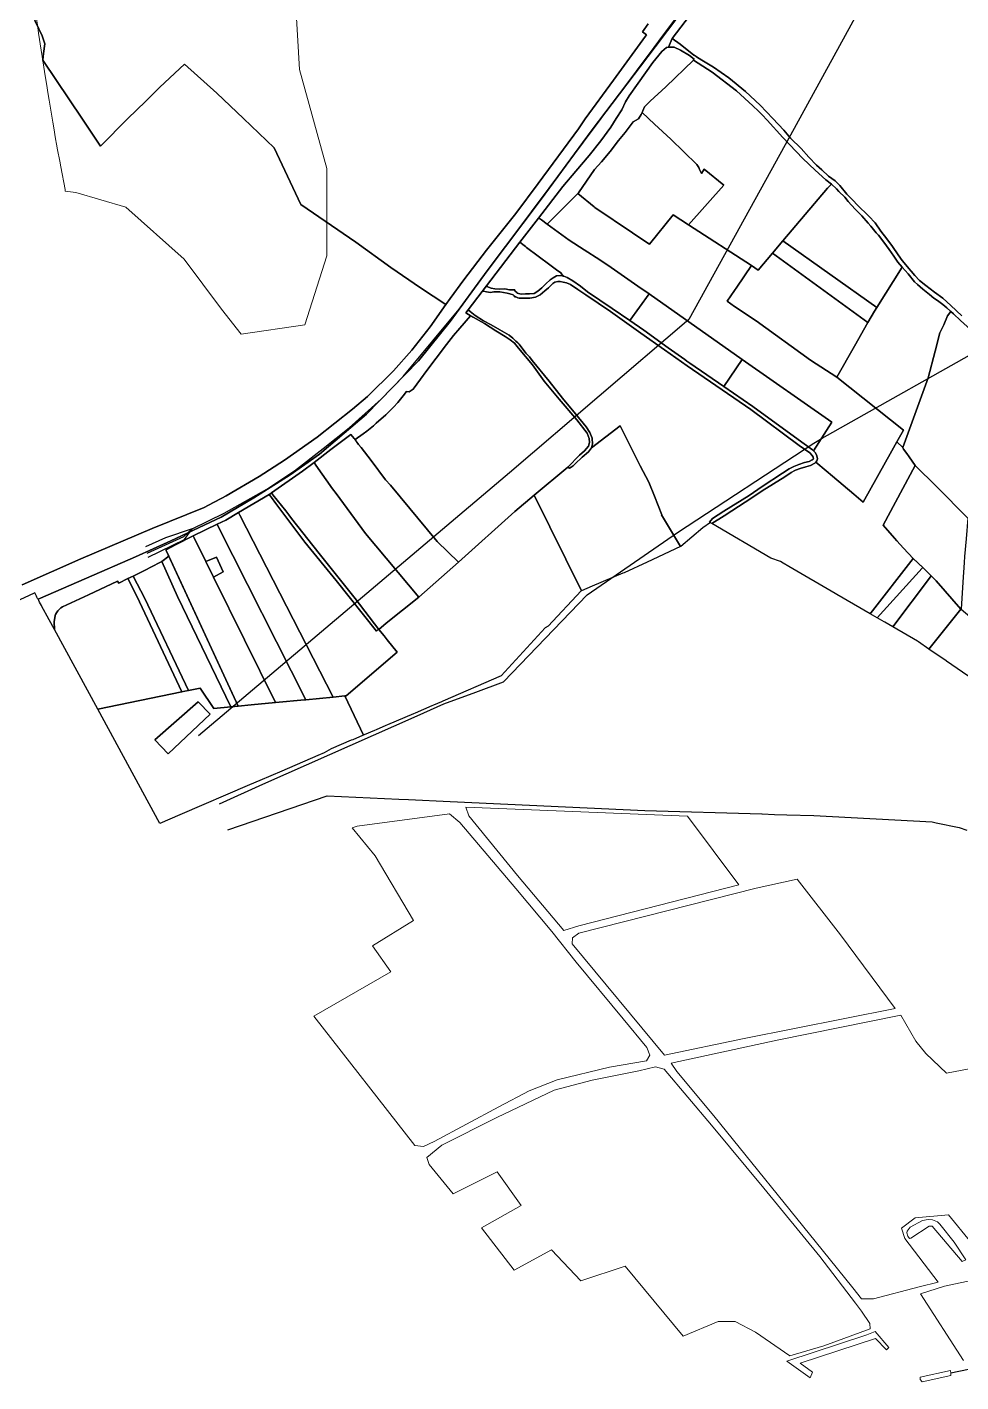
# Model space of a CAD drawing. Header units: metres. Extents: x 3 to 1027712, y 40 to 4430649.
# Drawn here: x 503705 to 504601, y 4405525 to 4406826 of the extents above; entities that cross this region are included whole.
import ezdxf

# ---------------------------------------------------------------- set-up
doc = ezdxf.new("R2010")
doc.units = ezdxf.units.M
doc.header["$MEASUREMENT"] = 0
doc.layers.add('A.ES.SDGC.CP.07003.cadastralparcel — CadastralParcel', color=1, linetype='Continuous')
for name, color, linetype, lineweight in [('Carreteras_5_km', 2, 'Continuous', 30), ('Cauces_artificiales_5_km', 141, 'Continuous', 30), ('Lineas_electricas_5_km', 1, 'Continuous', 30)]:
    doc.layers.add(name, color=color, linetype=linetype, lineweight=lineweight)
for name, color, linetype, lineweight, true_color in [('Gasoductors_5_km', 7, 'Continuous', 30, 0x990087), ('Habitats_5_km', 7, 'Continuous', 9, 0xbefad2), ('Humedales_5_km', 7, 'Continuous', 9, 0xdbcafc), ('Lagunas_5_km', 7, 'Continuous', 9, 0xbff2e1)]:
    doc.layers.add(name, color=color, linetype=linetype, lineweight=lineweight, true_color=true_color)

msp = doc.modelspace()

# ---------------------------------------------------------------- linework, layer by layer
at = {"layer": 'A.ES.SDGC.CP.07003.cadastralparcel — CadastralParcel', "color": 7, "linetype": 'Continuous', "flags": 128}
for points in [[(504356.1, 4406871.5), (504307.7, 4406807.4), (504246.3, 4406726.3), (504198.2, 4406661), (504146.6, 4406592), (504110.8, 4406543.4), (504080.4, 4406505.8), (504030.6, 4406454.5), (503985.4, 4406416.2), (503957.4, 4406396.2), (503922.4, 4406374.1), (503891.1, 4406355.5), (503842.8, 4406332.7), (503808.8, 4406317.4), (503761.6, 4406296.9), (503715.2, 4406276.8), (503714.8, 4406277.5), (503714.1, 4406278.8), (503713.6, 4406279.7), (503712.1, 4406282.7), (503706, 4406279.9), (503647.3, 4406253.1)], [(504349.1, 4406847.8), (504324, 4406815.4), (504320.7, 4406806.8), (504318.8, 4406806.5), (504314.3, 4406802.9), (504305.7, 4406792.3), (504291.4, 4406772.5), (504282.7, 4406760.2), (504279.3, 4406754.5), (504275.7, 4406746.9), (504270.2, 4406738.5), (504265.2, 4406730), (504255.6, 4406717.1), (504244.3, 4406702.9), (504231.7, 4406687.8), (504219.3, 4406673.1), (504195.9, 4406642.8), (504177.8, 4406619.5), (504145.7, 4406577.6), (504141.6, 4406572.3), (504128.3, 4406554.8), (504126.1, 4406551.8), (504128.4, 4406550.1), (504130.5, 4406548.9), (504120.3, 4406537.2), (504114, 4406529.9), (504107.3, 4406521.3), (504097.4, 4406508.1), (504088.7, 4406496.4), (504082.4, 4406488), (504075.3, 4406478.5), (504071.6, 4406475.9), (504068.9, 4406476.2), (504065.7, 4406472.1), (504060.7, 4406465.7), (504056.4, 4406461.3), (504049.1, 4406453.8), (504040, 4406445.7), (504037.2, 4406443.4), (504030.9, 4406438.2), (504027.4, 4406435.7), (504019.6, 4406430), (504018.9, 4406431), (504015.6, 4406434.9), (503996.5, 4406420.4), (503980.3, 4406408.1), (503969.1, 4406399.7), (503939.4, 4406378.8), (503937.7, 4406377.7), (503937.2, 4406377.3), (503907.6, 4406360), (503895.5, 4406352.8), (503887.1, 4406348.7), (503864.3, 4406337.5), (503847.7, 4406329.4), (503838.1, 4406324.2), (503838.3, 4406323.6), (503840.9, 4406318), (503834.2, 4406313.1), (503834, 4406313), (503822.8, 4406307.1), (503819.5, 4406305.3), (503806.5, 4406299), (503801.4, 4406296.5), (503792.8, 4406292.3), (503791.6, 4406294.1), (503763.7, 4406281), (503738.8, 4406269.4), (503737.1, 4406268.3), (503735.4, 4406266.9), (503734.1, 4406265.5), (503732.8, 4406263.6), (503732, 4406262.1), (503731.7, 4406261), (503730.8, 4406254.9), (503730.9, 4406247.8), (503726, 4406256.9), (503718.6, 4406270.5), (503718.4, 4406270.8), (503716.7, 4406274), (503715.9, 4406275.4), (503715.2, 4406276.8), (503761.6, 4406296.9), (503808.8, 4406317.4), (503842.8, 4406332.7), (503891.1, 4406355.5), (503922.4, 4406374.1), (503957.4, 4406396.2), (503985.4, 4406416.2), (504030.6, 4406454.5), (504080.4, 4406505.8), (504110.8, 4406543.4), (504146.6, 4406592), (504198.2, 4406661), (504246.3, 4406726.3), (504307.7, 4406807.4), (504356.1, 4406871.5)], [(504602.3, 4406549), (504591.6, 4406558.9), (504584, 4406565.8), (504576, 4406571.7), (504567.7, 4406577.9), (504561.6, 4406582.7), (504557.1, 4406587.8), (504553.7, 4406591.8), (504551.5, 4406594.3), (504551.3, 4406594.5), (504550, 4406596.1), (504545.1, 4406601.9), (504541.2, 4406607.5), (504535.6, 4406615.5), (504530.3, 4406622.7), (504524.5, 4406630.3), (504519.1, 4406638.1), (504513, 4406644.5), (504501.9, 4406655.6), (504498, 4406659.6), (504491.9, 4406665.9), (504485, 4406674), (504480.6, 4406678.5), (504474.3, 4406683.2), (504468, 4406689), (504462.6, 4406693.6), (504455.3, 4406701.4), (504447.9, 4406709.6), (504437.7, 4406719.4), (504431.3, 4406727.2), (504420.9, 4406738.5), (504408.6, 4406751.1), (504394.7, 4406764.4), (504378.4, 4406777.5), (504363.7, 4406787.6), (504354.1, 4406793.4), (504348.5, 4406797.1), (504347.1, 4406798), (504345.3, 4406799.1), (504345, 4406799.4), (504331.9, 4406809.9), (504324, 4406815.4), (504349.1, 4406847.8)], [(503709.3, 4406838.7), (503719.1, 4406817.7), (503721.6, 4406810), (503720.3, 4406800.7), (503719.7, 4406794.5), (503757.9, 4406737.8), (503775.1, 4406711.7), (503801.3, 4406738.4), (503818.3, 4406754.9), (503832.3, 4406768.5), (503856, 4406790.7), (503886.9, 4406762.9), (503912.6, 4406738.5), (503941.9, 4406710.2), (503967.5, 4406655.9), (504020.4, 4406619.8), (504053.9, 4406595.2), (504082.6, 4406575.7), (504106.7, 4406559.9), (504091.6, 4406538.3), (504074.1, 4406516), (504056.6, 4406496), (504031.5, 4406471.5), (504017.2, 4406459.4), (503983.2, 4406432.3), (503952, 4406410.3), (503927.5, 4406394.7), (503895.9, 4406376.1), (503891.8, 4406373.9), (503883.7, 4406369.6), (503874.8, 4406364.8), (503824.8, 4406344.8), (503756.2, 4406315.6), (503700.1, 4406290.5)], [(503700.1, 4406290.5), (503756.2, 4406315.6), (503824.8, 4406344.8), (503874.8, 4406364.8), (503883.7, 4406369.6), (503891.8, 4406373.9), (503895.9, 4406376.1), (503927.5, 4406394.7), (503952, 4406410.3), (503983.2, 4406432.3), (504017.2, 4406459.4), (504031.5, 4406471.5), (504056.6, 4406496), (504074.1, 4406516), (504091.6, 4406538.3), (504106.7, 4406559.9), (504111, 4406565.7), (504124.1, 4406583.5), (504145.7, 4406611.9), (504174, 4406647.1), (504195.4, 4406675.9), (504234.1, 4406728.5), (504240.7, 4406738), (504267.8, 4406775.2), (504298.5, 4406817.4), (504299.5, 4406818.7), (504295.5, 4406821.7), (504301.2, 4406829.4)], [(504301.2, 4406829.4), (504295.5, 4406821.7), (504299.5, 4406818.7), (504298.5, 4406817.4), (504267.8, 4406775.2), (504240.7, 4406738), (504234.1, 4406728.5), (504195.4, 4406675.9), (504174, 4406647.1), (504145.7, 4406611.9), (504124.1, 4406583.5), (504111, 4406565.7), (504106.7, 4406559.9), (504106.7, 4406559.9), (504082.6, 4406575.7), (504053.9, 4406595.2), (504020.4, 4406619.8), (503967.5, 4406655.9), (503941.9, 4406710.2), (503912.6, 4406738.5), (503886.9, 4406762.9), (503856, 4406790.7), (503832.3, 4406768.5), (503818.3, 4406754.9), (503801.3, 4406738.4), (503775.1, 4406711.7), (503757.9, 4406737.8), (503719.7, 4406794.5), (503720.3, 4406800.7), (503721.6, 4406810), (503719.1, 4406817.7), (503709.3, 4406838.7)], [(504610.7, 4406535.9), (504601, 4406544.4), (504594.4, 4406550.8), (504591.8, 4406553.2), (504588, 4406556.6), (504584, 4406559.7), (504579, 4406563.5), (504575.5, 4406565.9), (504571.1, 4406569.4), (504564.8, 4406574.4), (504559.8, 4406578.9), (504556.9, 4406581.6), (504550.7, 4406589.3), (504547.9, 4406592.3), (504544.9, 4406595.8), (504540.7, 4406600.6), (504537.1, 4406606.1), (504532.5, 4406612.6), (504527.4, 4406619.6), (504522.3, 4406626.4), (504520.1, 4406628.6), (504517.4, 4406631.7), (504514.9, 4406634.9), (504512.5, 4406638), (504506.3, 4406645), (504500, 4406651.2), (504493, 4406658.6), (504489.8, 4406663), (504484.3, 4406668.4), (504481.9, 4406670.8), (504477.1, 4406675.4), (504477, 4406675.4), (504471.8, 4406679.5), (504461.5, 4406688.7), (504449.5, 4406700.1), (504430.3, 4406720.2), (504415.5, 4406736.8), (504410.5, 4406741.9), (504408.5, 4406743.8), (504406.9, 4406745.4), (504401.5, 4406750.7), (504386, 4406765.1), (504362.4, 4406782.9), (504344.5, 4406794.3), (504344.4, 4406794.4), (504345.2, 4406795.3), (504340.7, 4406798.8), (504332.1, 4406804.2), (504326, 4406807.1), (504322.8, 4406807.1), (504320.7, 4406806.8), (504320.7, 4406806.8), (504324, 4406815.4), (504331.9, 4406809.9), (504345, 4406799.4), (504345.3, 4406799.1), (504347.1, 4406798), (504348.5, 4406797.1), (504354.1, 4406793.4), (504363.7, 4406787.6), (504378.4, 4406777.5), (504394.7, 4406764.4), (504408.6, 4406751.1), (504420.9, 4406738.5), (504431.3, 4406727.2), (504437.7, 4406719.4), (504447.9, 4406709.6), (504455.3, 4406701.4), (504462.6, 4406693.6), (504468, 4406689), (504474.3, 4406683.2), (504480.6, 4406678.5), (504485, 4406674), (504491.9, 4406665.9), (504498, 4406659.6), (504501.9, 4406655.6), (504513, 4406644.5), (504519.1, 4406638.1), (504524.5, 4406630.3), (504530.3, 4406622.7), (504535.6, 4406615.5), (504541.2, 4406607.5), (504545.1, 4406601.9), (504550, 4406596.1), (504551.3, 4406594.5), (504551.5, 4406594.3), (504553.7, 4406591.8), (504557.1, 4406587.8), (504561.6, 4406582.7), (504567.7, 4406577.9), (504576, 4406571.7), (504584, 4406565.8), (504591.6, 4406558.9), (504602.3, 4406549)], [(504608.2, 4406354.7), (504578.1, 4406385), (504557.4, 4406405.2), (504551.8, 4406413.5), (504549.4, 4406416.7), (504546.2, 4406420.8), (504546.2, 4406420.8), (504545.6, 4406422.5), (504569.8, 4406489.5), (504576.6, 4406515), (504581.3, 4406532.5), (504585, 4406540.1), (504588.4, 4406548.8), (504591.8, 4406553.2), (504594.4, 4406550.8), (504601, 4406544.4), (504610.7, 4406535.9)]]:
    msp.add_lwpolyline(points, dxfattribs=at)
for points in [[(504320.7, 4406806.8), (504322.8, 4406807.1), (504326, 4406807.1), (504332.1, 4406804.2), (504340.7, 4406798.8), (504345.2, 4406795.3), (504344.4, 4406794.4), (504344.5, 4406794.3), (504318, 4406768.7), (504302.9, 4406755.2), (504297.7, 4406749.6), (504296, 4406745.7), (504295.7, 4406745.1), (504295.3, 4406744.3), (504294.4, 4406742.4), (504291.9, 4406738), (504286.7, 4406735.3), (504279.1, 4406725), (504272.5, 4406717.2), (504264.6, 4406706.8), (504256.2, 4406696.7), (504249.6, 4406689.5), (504234.1, 4406667), (504233.6, 4406666.5), (504204.1, 4406637.1), (504198.8, 4406641), (504197.6, 4406641.7), (504196.6, 4406642.4), (504195.9, 4406642.8), (504219.3, 4406673.1), (504231.7, 4406687.8), (504244.3, 4406702.9), (504255.6, 4406717.1), (504265.2, 4406730), (504270.2, 4406738.5), (504275.7, 4406746.9), (504279.3, 4406754.5), (504282.7, 4406760.2), (504291.4, 4406772.5), (504305.7, 4406792.3), (504314.3, 4406802.9), (504318.8, 4406806.5), (504320.7, 4406806.8)], [(504430.5, 4406621), (504420.5, 4406609.2), (504406.7, 4406592.9), (504400.4, 4406597.1), (504339.9, 4406636.3), (504373.7, 4406674.5), (504355, 4406689.7), (504352.4, 4406685.7), (504350.4, 4406689.6), (504349.8, 4406691.5), (504347.8, 4406694.4), (504322.9, 4406718.7), (504307.2, 4406733), (504295.3, 4406744.3), (504295.7, 4406745.1), (504296, 4406745.7), (504297.7, 4406749.6), (504302.9, 4406755.2), (504318, 4406768.7), (504344.5, 4406794.3), (504362.4, 4406782.9), (504386, 4406765.1), (504401.5, 4406750.7), (504406.9, 4406745.4), (504408.5, 4406743.8), (504410.5, 4406741.9), (504415.5, 4406736.8), (504430.3, 4406720.2), (504449.5, 4406700.1), (504461.5, 4406688.7), (504471.8, 4406679.5), (504477, 4406675.4), (504473.3, 4406671.4), (504430.5, 4406621)], [(504249.2, 4406653.5), (504233.6, 4406666.5), (504234.1, 4406667), (504249.6, 4406689.5), (504256.2, 4406696.7), (504264.6, 4406706.8), (504272.5, 4406717.2), (504279.1, 4406725), (504286.7, 4406735.3), (504291.9, 4406738), (504294.4, 4406742.4), (504295.3, 4406744.3), (504307.2, 4406733), (504322.9, 4406718.7), (504347.8, 4406694.4), (504349.8, 4406691.5), (504350.4, 4406689.6), (504352.4, 4406685.7), (504355, 4406689.7), (504373.7, 4406674.5), (504339.9, 4406636.3), (504325.2, 4406645.9), (504302.3, 4406617.6), (504291.1, 4406625.1), (504286.1, 4406628.6), (504250, 4406652.9), (504249.2, 4406653.5)], [(504477, 4406675.4), (504477.1, 4406675.4), (504481.9, 4406670.8), (504484.3, 4406668.4), (504489.8, 4406663), (504493, 4406658.6), (504500, 4406651.2), (504506.3, 4406645), (504512.5, 4406638), (504514.9, 4406634.9), (504517.4, 4406631.7), (504520.1, 4406628.6), (504522.3, 4406626.4), (504527.4, 4406619.6), (504532.5, 4406612.6), (504537.1, 4406606.1), (504540.7, 4406600.6), (504544.9, 4406595.8), (504520.6, 4406556.9), (504430.5, 4406621), (504473.3, 4406671.4), (504477, 4406675.4)], [(504225.3, 4406621.6), (504204.1, 4406637.1), (504233.6, 4406666.5), (504249.2, 4406653.5), (504250, 4406652.9), (504286.1, 4406628.6), (504291.1, 4406625.1), (504302.3, 4406617.6), (504325.2, 4406645.9), (504339.9, 4406636.3), (504400.4, 4406597.1), (504386.2, 4406576.4), (504383.9, 4406573.1), (504376.9, 4406562.9), (504384.1, 4406558), (504404.8, 4406544), (504457.1, 4406506.3), (504482.2, 4406489.9), (504546.3, 4406439.2), (504539.9, 4406427.9), (504535, 4406419.3), (504507.6, 4406369.9), (504498.6, 4406377.5), (504478.1, 4406394.9), (504472.1, 4406399.9), (504462.1, 4406408.4), (504463.1, 4406409.6), (504463.8, 4406411.6), (504463.1, 4406414.4), (504461.8, 4406417.2), (504459.9, 4406419.2), (504477.5, 4406446.7), (504391.5, 4406507.1), (504301.9, 4406570), (504291.2, 4406577.5), (504265.5, 4406595.3), (504262.2, 4406597.5), (504259.7, 4406599.2), (504254.6, 4406602.6), (504239.6, 4406612.4), (504225.3, 4406621.6)], [(504195.9, 4406642.8), (504196.6, 4406642.4), (504197.6, 4406641.7), (504198.8, 4406641), (504204.1, 4406637.1), (504225.3, 4406621.6), (504239.6, 4406612.4), (504254.6, 4406602.6), (504259.7, 4406599.2), (504262.2, 4406597.5), (504265.5, 4406595.3), (504291.2, 4406577.5), (504301.9, 4406570), (504283.4, 4406544.3), (504266.6, 4406556), (504242.9, 4406572), (504236.1, 4406577.3), (504228.8, 4406582.4), (504223.4, 4406585.8), (504220.1, 4406587), (504219.5, 4406587.1), (504217.3, 4406590.1), (504213.2, 4406593.1), (504206.6, 4406598), (504184.4, 4406614.6), (504183.3, 4406615.4), (504182.1, 4406616.3), (504177.8, 4406619.5), (504195.9, 4406642.8)], [(504512.1, 4406542.5), (504420.5, 4406609.2), (504430.5, 4406621), (504520.6, 4406556.9), (504518.3, 4406553.3), (504512.1, 4406542.5)], [(504177.8, 4406619.5), (504182.1, 4406616.3), (504183.3, 4406615.4), (504184.4, 4406614.6), (504206.6, 4406598), (504213.2, 4406593.1), (504217.3, 4406590.1), (504219.5, 4406587.1), (504218.5, 4406587.4), (504216.5, 4406587.8), (504213.2, 4406587.2), (504210, 4406585.3), (504207, 4406583.5), (504202.8, 4406579.5), (504199, 4406575.8), (504195, 4406572.5), (504191.7, 4406570.5), (504187.2, 4406570), (504183.4, 4406569.9), (504179.9, 4406569.8), (504178, 4406569.9), (504175.3, 4406570.8), (504175.2, 4406570.9), (504173.2, 4406572.9), (504173, 4406573.9), (504171, 4406573.9), (504168.9, 4406573.9), (504167.8, 4406573.9), (504163.4, 4406574.7), (504158.7, 4406574.6), (504153.7, 4406574.8), (504150.3, 4406575.4), (504146.3, 4406577.1), (504145.7, 4406577.6), (504177.8, 4406619.5)], [(504384.1, 4406558), (504376.9, 4406562.9), (504383.9, 4406573.1), (504386.2, 4406576.4), (504400.4, 4406597.1), (504406.7, 4406592.9), (504420.5, 4406609.2), (504512.1, 4406542.5), (504499.2, 4406519.8), (504482.2, 4406489.9), (504457.1, 4406506.3), (504404.8, 4406544), (504384.1, 4406558)], [(504499.2, 4406519.8), (504512.1, 4406542.5), (504518.3, 4406553.3), (504520.6, 4406556.9), (504544.9, 4406595.8), (504547.9, 4406592.3), (504550.7, 4406589.3), (504556.9, 4406581.6), (504559.8, 4406578.9), (504564.8, 4406574.4), (504571.1, 4406569.4), (504575.5, 4406565.9), (504579, 4406563.5), (504584, 4406559.7), (504588, 4406556.6), (504591.8, 4406553.2), (504588.4, 4406548.8), (504585, 4406540.1), (504581.3, 4406532.5), (504576.6, 4406515), (504569.8, 4406489.5), (504545.6, 4406422.5), (504539.9, 4406427.9), (504546.3, 4406439.2), (504482.2, 4406489.9), (504499.2, 4406519.8)], [(504141.6, 4406572.3), (504143, 4406572.7), (504145.8, 4406572), (504149.7, 4406571.2), (504152.8, 4406571.8), (504158.6, 4406571.8), (504165.8, 4406570.8), (504168.3, 4406569.9), (504171.4, 4406569), (504172.3, 4406568.1), (504173.1, 4406567.3), (504173.9, 4406567.1), (504176, 4406566.3), (504177.2, 4406565.9), (504177.7, 4406565.9), (504179.9, 4406565.8), (504183.5, 4406565.9), (504187.5, 4406566), (504193, 4406566.7), (504197.3, 4406569.2), (504201.7, 4406572.8), (504205.4, 4406575.8), (504209.6, 4406579.8), (504211.6, 4406581.1), (504214.4, 4406581.9), (504216.7, 4406581.9), (504219.4, 4406581.3), (504222.7, 4406580.7), (504226.6, 4406579.1), (504233.7, 4406574.1), (504241.3, 4406569.2), (504264.8, 4406553.2), (504294.1, 4406532.4), (504316.8, 4406516.4), (504338.4, 4406500.9), (504399.8, 4406459.1), (504446.1, 4406424.5), (504456.2, 4406417.3), (504458.5, 4406414.9), (504459.4, 4406413), (504459.7, 4406411.9), (504459.4, 4406411.3), (504458.6, 4406410.5), (504455.6, 4406408.9), (504451.3, 4406407.9), (504445.8, 4406406.1), (504441, 4406404.3), (504436.4, 4406401.9), (504430, 4406397.7), (504410.5, 4406385.1), (504398.2, 4406376.2), (504373.7, 4406361.4), (504363, 4406354.1), (504360.1, 4406350.7), (504360.9, 4406350.3), (504353.6, 4406345.3), (504332.3, 4406327.5), (504332.1, 4406327.4), (504313.8, 4406357.8), (504314.3, 4406357.9), (504307.1, 4406375.7), (504301.8, 4406389.1), (504293.5, 4406404.7), (504284.7, 4406422), (504274.1, 4406443.4), (504246.7, 4406422.1), (504247.6, 4406425.8), (504247.2, 4406431.5), (504245.2, 4406436.9), (504241.6, 4406442.4), (504231.3, 4406454.9), (504218.8, 4406469.9), (504206.1, 4406486), (504189.8, 4406505.9), (504187.1, 4406509.4), (504183.5, 4406513.1), (504177.2, 4406521.8), (504176, 4406522.9), (504174.1, 4406524.7), (504172.5, 4406526.1), (504171, 4406527.5), (504167.6, 4406530.4), (504158.7, 4406535.5), (504150.3, 4406540.4), (504143.1, 4406544.2), (504135.1, 4406549.2), (504130.1, 4406553.2), (504128.3, 4406554.8), (504141.6, 4406572.3)], [(504141.6, 4406572.3), (504145.7, 4406577.6), (504146.3, 4406577.1), (504150.3, 4406575.4), (504153.7, 4406574.8), (504158.7, 4406574.6), (504163.4, 4406574.7), (504167.8, 4406573.9), (504168.9, 4406573.9), (504171, 4406573.9), (504173, 4406573.9), (504173.2, 4406572.9), (504175.2, 4406570.9), (504175.3, 4406570.8), (504178, 4406569.9), (504179.9, 4406569.8), (504183.4, 4406569.9), (504187.2, 4406570), (504191.7, 4406570.5), (504195, 4406572.5), (504199, 4406575.8), (504202.8, 4406579.5), (504207, 4406583.5), (504210, 4406585.3), (504213.2, 4406587.2), (504216.5, 4406587.8), (504218.5, 4406587.4), (504219.5, 4406587.1), (504220.1, 4406587), (504223.4, 4406585.8), (504228.8, 4406582.4), (504236.1, 4406577.3), (504242.9, 4406572), (504266.6, 4406556), (504283.4, 4406544.3), (504296.8, 4406535), (504320.2, 4406518.2), (504336.2, 4406506.9), (504338.2, 4406505.5), (504341.2, 4406503.5), (504373.8, 4406481), (504401.7, 4406461.8), (504448.5, 4406427.7), (504458.8, 4406420.3), (504459.9, 4406419.2), (504461.8, 4406417.2), (504463.1, 4406414.4), (504463.8, 4406411.6), (504463.1, 4406409.6), (504462.1, 4406408.4), (504461.2, 4406407.3), (504457, 4406405.1), (504452.4, 4406404), (504447.2, 4406402.3), (504442.7, 4406400.6), (504441.9, 4406400.2), (504438.5, 4406398.4), (504432.2, 4406394.3), (504410.4, 4406380.8), (504397.6, 4406372.2), (504394.1, 4406369.9), (504381.5, 4406361.7), (504374.1, 4406356.8), (504362.1, 4406349.6), (504361, 4406350.2), (504360.9, 4406350.3), (504360.1, 4406350.7), (504363, 4406354.1), (504373.7, 4406361.4), (504398.2, 4406376.2), (504410.5, 4406385.1), (504430, 4406397.7), (504436.4, 4406401.9), (504441, 4406404.3), (504445.8, 4406406.1), (504451.3, 4406407.9), (504455.6, 4406408.9), (504458.6, 4406410.5), (504459.4, 4406411.3), (504459.7, 4406411.9), (504459.4, 4406413), (504458.5, 4406414.9), (504456.2, 4406417.3), (504446.1, 4406424.5), (504399.8, 4406459.1), (504338.4, 4406500.9), (504316.8, 4406516.4), (504294.1, 4406532.4), (504264.8, 4406553.2), (504241.3, 4406569.2), (504233.7, 4406574.1), (504226.6, 4406579.1), (504222.7, 4406580.7), (504219.4, 4406581.3), (504216.7, 4406581.9), (504214.4, 4406581.9), (504211.6, 4406581.1), (504209.6, 4406579.8), (504205.4, 4406575.8), (504201.7, 4406572.8), (504197.3, 4406569.2), (504193, 4406566.7), (504187.5, 4406566), (504183.5, 4406565.9), (504179.9, 4406565.8), (504177.7, 4406565.9), (504177.2, 4406565.9), (504176, 4406566.3), (504173.9, 4406567.1), (504173.1, 4406567.3), (504172.3, 4406568.1), (504171.4, 4406569), (504168.3, 4406569.9), (504165.8, 4406570.8), (504158.6, 4406571.8), (504152.8, 4406571.8), (504149.7, 4406571.2), (504145.8, 4406572), (504143, 4406572.7), (504141.6, 4406572.3)], [(504296.8, 4406535), (504283.4, 4406544.3), (504301.9, 4406570), (504391.5, 4406507.1), (504373.8, 4406481), (504341.2, 4406503.5), (504338.2, 4406505.5), (504336.2, 4406506.9), (504320.2, 4406518.2), (504296.8, 4406535)], [(504130.5, 4406548.9), (504132.6, 4406547.7), (504132.9, 4406547.5), (504143.8, 4406541.6), (504154.9, 4406534.5), (504163.9, 4406529.2), (504168.7, 4406525.9), (504172.6, 4406522.7), (504176.5, 4406517.9), (504189.9, 4406501.8), (504201.3, 4406486.2), (504215.7, 4406469), (504232.6, 4406449), (504242.6, 4406436.2), (504244.5, 4406431), (504244.8, 4406427.4), (504243.8, 4406423.6), (504240.1, 4406419.3), (504235.2, 4406415), (504223.8, 4406403.7), (504191.6, 4406376.6), (504173, 4406361), (504118.9, 4406312.3), (504098.6, 4406332.1), (504053.5, 4406386.2), (504049, 4406391.5), (504035.1, 4406409.8), (504025.5, 4406422.4), (504022.9, 4406425.3), (504019.6, 4406430), (504027.4, 4406435.7), (504030.9, 4406438.2), (504037.2, 4406443.4), (504040, 4406445.7), (504049.1, 4406453.8), (504056.4, 4406461.3), (504060.7, 4406465.7), (504065.7, 4406472.1), (504068.9, 4406476.2), (504071.6, 4406475.9), (504075.3, 4406478.5), (504082.4, 4406488), (504088.7, 4406496.4), (504097.4, 4406508.1), (504107.3, 4406521.3), (504114, 4406529.9), (504120.3, 4406537.2), (504130.5, 4406548.9)], [(504128.3, 4406554.8), (504130.1, 4406553.2), (504135.1, 4406549.2), (504143.1, 4406544.2), (504150.3, 4406540.4), (504158.7, 4406535.5), (504167.6, 4406530.4), (504171, 4406527.5), (504172.5, 4406526.1), (504174.1, 4406524.7), (504176, 4406522.9), (504177.2, 4406521.8), (504183.5, 4406513.1), (504187.1, 4406509.4), (504189.8, 4406505.9), (504206.1, 4406486), (504218.8, 4406469.9), (504231.3, 4406454.9), (504241.6, 4406442.4), (504245.2, 4406436.9), (504247.2, 4406431.5), (504247.6, 4406425.8), (504246.7, 4406422.1), (504246.6, 4406422), (504243.7, 4406418.3), (504237.6, 4406413.2), (504231, 4406406.9), (504229.1, 4406404.8), (504227.1, 4406403.7), (504225.6, 4406402.6), (504223.8, 4406403.7), (504235.2, 4406415), (504240.1, 4406419.3), (504243.8, 4406423.6), (504244.8, 4406427.4), (504244.5, 4406431), (504242.6, 4406436.2), (504232.6, 4406449), (504215.7, 4406469), (504201.3, 4406486.2), (504189.9, 4406501.8), (504176.5, 4406517.9), (504172.6, 4406522.7), (504168.7, 4406525.9), (504163.9, 4406529.2), (504154.9, 4406534.5), (504143.8, 4406541.6), (504132.9, 4406547.5), (504132.6, 4406547.7), (504128.4, 4406550.1), (504126.1, 4406551.8), (504128.3, 4406554.8)], [(504401.7, 4406461.8), (504373.8, 4406481), (504391.5, 4406507.1), (504477.5, 4406446.7), (504459.9, 4406419.2), (504458.8, 4406420.3), (504448.5, 4406427.7), (504401.7, 4406461.8)], [(504237.1, 4406284.9), (504191.6, 4406376.6), (504223.8, 4406403.7), (504225.6, 4406402.6), (504227.1, 4406403.7), (504229.1, 4406404.8), (504231, 4406406.9), (504237.6, 4406413.2), (504243.7, 4406418.3), (504246.6, 4406422), (504246.7, 4406422.1), (504274.1, 4406443.4), (504284.7, 4406422), (504293.5, 4406404.7), (504301.8, 4406389.1), (504307.1, 4406375.7), (504314.3, 4406357.9), (504313.8, 4406357.8), (504332.1, 4406327.4), (504300, 4406312.4), (504278, 4406302.1), (504276.8, 4406301.6), (504247.2, 4406289.2), (504237.1, 4406284.9)], [(503982, 4406405.5), (503980.3, 4406408.1), (503996.5, 4406420.4), (504015.6, 4406434.9), (504018.9, 4406431), (504022.9, 4406425.3), (504025.5, 4406422.4), (504035.1, 4406409.8), (504049, 4406391.5), (504053.5, 4406386.2), (504098.6, 4406332.1), (504118.9, 4406312.3), (504081, 4406278.8), (504029.6, 4406339.9), (504001.4, 4406378.3), (503998, 4406382.9), (503982, 4406405.5)], [(504419, 4406316.2), (504362.1, 4406349.6), (504374.1, 4406356.8), (504381.5, 4406361.7), (504394.1, 4406369.9), (504397.6, 4406372.2), (504410.4, 4406380.8), (504432.2, 4406394.3), (504438.5, 4406398.4), (504441.9, 4406400.2), (504442.7, 4406400.6), (504447.2, 4406402.3), (504452.4, 4406404), (504457, 4406405.1), (504461.2, 4406407.3), (504462.1, 4406408.4), (504472.1, 4406399.9), (504478.1, 4406394.9), (504498.6, 4406377.5), (504507.6, 4406369.9), (504535, 4406419.3), (504539.9, 4406427.9), (504545.6, 4406422.5), (504546.2, 4406420.8), (504549.4, 4406416.7), (504551.8, 4406413.5), (504557.4, 4406405.2), (504526.8, 4406347.9), (504537.6, 4406335.5), (504539.9, 4406332.7), (504546.3, 4406325.9), (504555.7, 4406315.8), (504514.2, 4406262.8), (504482.3, 4406281.2), (504480.6, 4406282.2), (504436.2, 4406308.2), (504430.8, 4406311.4), (504428.1, 4406313), (504419, 4406316.2)], [(503940.7, 4406377.1), (503939.4, 4406378.8), (503969.1, 4406399.7), (503980.3, 4406408.1), (503982, 4406405.5), (503998, 4406382.9), (504001.4, 4406378.3), (504029.6, 4406339.9), (504081, 4406278.8), (504049.6, 4406253.6), (504042.4, 4406247.8), (504019.7, 4406277.4), (503985, 4406320.7), (503958.7, 4406354.3), (503955.9, 4406357.8), (503953, 4406361.5), (503940.7, 4406377.1)], [(504555.7, 4406315.8), (504546.3, 4406325.9), (504539.9, 4406332.7), (504537.6, 4406335.5), (504526.8, 4406347.9), (504557.4, 4406405.2), (504578.1, 4406385), (504608.2, 4406354.7), (504606.5, 4406334.8), (504605, 4406317.8), (504604.6, 4406311.9), (504603.3, 4406293), (504601.5, 4406267.2), (504601.3, 4406267.3), (504577.5, 4406294.4), (504565.4, 4406306.7), (504555.7, 4406315.8)], [(503908.9, 4406357.5), (503907.6, 4406360), (503937.2, 4406377.3), (503938.5, 4406375.6), (503939.5, 4406374.3), (503943.7, 4406368.7), (503971.5, 4406331.6), (504001.4, 4406294.7), (504040.3, 4406246.1), (504041.3, 4406246.9), (504042.4, 4406247.8), (504047.5, 4406241.6), (504050.6, 4406237.7), (504060.1, 4406225.9), (504011.2, 4406183.9), (504009.9, 4406183.8), (503998.6, 4406182.7), (503908.9, 4406357.5)], [(503938.5, 4406375.6), (503937.2, 4406377.3), (503937.7, 4406377.7), (503939.4, 4406378.8), (503940.7, 4406377.1), (503953, 4406361.5), (503955.9, 4406357.8), (503958.7, 4406354.3), (503985, 4406320.7), (504019.7, 4406277.4), (504042.4, 4406247.8), (504041.3, 4406246.9), (504040.3, 4406246.1), (504001.4, 4406294.7), (503971.5, 4406331.6), (503943.7, 4406368.7), (503939.5, 4406374.3), (503938.5, 4406375.6)], [(504027.7, 4406146.2), (504009.9, 4406183.8), (504011.2, 4406183.9), (504060.1, 4406225.9), (504050.6, 4406237.7), (504047.5, 4406241.6), (504042.4, 4406247.8), (504049.6, 4406253.6), (504081, 4406278.8), (504118.9, 4406312.3), (504173, 4406361), (504191.6, 4406376.6), (504237.1, 4406284.9), (504236.6, 4406284.7), (504205.1, 4406251), (504202.2, 4406249.4), (504159.8, 4406203.2), (504104, 4406178.8), (504102.6, 4406178.2), (504094.9, 4406174.9), (504093.5, 4406174.3), (504077.2, 4406167.4), (504075.6, 4406166.7), (504050.9, 4406156.2), (504049.1, 4406155.4), (504039.9, 4406151.4), (504038.2, 4406150.7), (504028.3, 4406146.5), (504027.7, 4406146.2)], [(503865.2, 4406335.6), (503864.3, 4406337.5), (503887.1, 4406348.7), (503888.2, 4406346.5), (503972.3, 4406180.2), (503971, 4406180.1), (503943.2, 4406177.4), (503883.7, 4406298), (503893.1, 4406303), (503886.6, 4406317), (503876.4, 4406313), (503865.2, 4406335.6)], [(503888.2, 4406346.5), (503887.1, 4406348.7), (503895.5, 4406352.8), (503907.6, 4406360), (503908.9, 4406357.5), (503998.6, 4406182.7), (503972.3, 4406180.2), (503888.2, 4406346.5)], [(503838.3, 4406323.6), (503838.1, 4406324.2), (503847.7, 4406329.4), (503864.3, 4406337.5), (503865.2, 4406335.6), (503876.4, 4406313), (503883.7, 4406298), (503943.2, 4406177.4), (503919.7, 4406175.2), (503907.4, 4406174), (503838.3, 4406323.6)], [(503834.2, 4406313.1), (503849, 4406279.4), (503900.3, 4406173.3), (503883.9, 4406171.8), (503870.8, 4406191.4), (503859.6, 4406189.1), (503817.9, 4406277.5), (503806.5, 4406299), (503819.5, 4406305.3), (503822.8, 4406307.1), (503834, 4406313), (503834.2, 4406313.1)], [(503840.9, 4406318), (503907.4, 4406174), (503900.3, 4406173.3), (503849, 4406279.4), (503834.2, 4406313.1), (503840.9, 4406318)], [(503883.7, 4406298), (503876.4, 4406313), (503886.6, 4406317), (503893.1, 4406303), (503883.7, 4406298)], [(504555.7, 4406315.8), (504564.8, 4406307.2), (504564.3, 4406306.6), (504521.1, 4406258.7), (504514.2, 4406262.8), (504555.7, 4406315.8)], [(503730.9, 4406247.8), (503730.8, 4406254.9), (503731.7, 4406261), (503732, 4406262.1), (503732.8, 4406263.6), (503734.1, 4406265.5), (503735.4, 4406266.9), (503737.1, 4406268.3), (503738.8, 4406269.4), (503763.7, 4406281), (503791.6, 4406294.1), (503792.8, 4406292.3), (503801.4, 4406296.5), (503810.1, 4406279.8), (503853.3, 4406187.8), (503772.6, 4406171.1), (503730.9, 4406247.8)], [(503806.5, 4406299), (503817.9, 4406277.5), (503859.6, 4406189.1), (503856.3, 4406188.4), (503853.3, 4406187.8), (503810.1, 4406279.8), (503801.4, 4406296.5), (503806.5, 4406299)], [(504564.3, 4406306.6), (504564.8, 4406307.2), (504565.4, 4406306.7), (504572.8, 4406299.1), (504572.1, 4406298.2), (504536, 4406250.1), (504528.2, 4406254.6), (504527.7, 4406254.9), (504521.1, 4406258.7), (504564.3, 4406306.6)], [(504572.1, 4406298.2), (504572.8, 4406299.1), (504577.5, 4406294.4), (504601.3, 4406267.3), (504570.7, 4406228.9), (504560.7, 4406235.8), (504559.7, 4406236.3), (504536, 4406250.1), (504572.1, 4406298.2)], [(504621.8, 4406193.3), (504608.9, 4406202.5), (504608, 4406203.2), (504587.7, 4406217.1), (504587.2, 4406217.4), (504570.7, 4406228.9), (504601.3, 4406267.3), (504601.5, 4406267.2), (504618.3, 4406253.1), (504640.2, 4406237.1), (504648.1, 4406232.1), (504621.8, 4406193.3)], [(503832.1, 4406061.3), (503772.6, 4406171.1), (503853.3, 4406187.8), (503856.3, 4406188.4), (503859.6, 4406189.1), (503870.8, 4406191.4), (503883.9, 4406171.8), (503900.3, 4406173.3), (503907.4, 4406174), (503919.7, 4406175.2), (503943.2, 4406177.4), (503971, 4406180.1), (503972.3, 4406180.2), (503998.6, 4406182.7), (504009.9, 4406183.8), (504027.7, 4406146.2), (504026.7, 4406145.8), (504017.4, 4406141.8), (504015.9, 4406141.2), (503996.8, 4406133), (503989.9, 4406129.2), (503984, 4406126.6), (503949.2, 4406111.7), (503928.2, 4406102.6), (503918.1, 4406098.3), (503851.5, 4406069.6), (503832.1, 4406061.3)], [(503827.2, 4406141.8), (503868.9, 4406178.3), (503880.6, 4406166.2), (503840.3, 4406128.3), (503827.2, 4406141.8)], [(503827.2, 4406141.8), (503840.3, 4406128.3), (503880.6, 4406166.2), (503868.9, 4406178.3), (503827.2, 4406141.8)]]:
    msp.add_lwpolyline(points, close=True, dxfattribs=at)
at = {"layer": 'Carreteras_5_km'}
for p, q in [((504311.4, 4406812.7, 12.5), (504448.4, 4406997.4, 14)), ((504311.4, 4406812.7, 12.5), (504448.4, 4406997.4, 14)), ((504121.2, 4406557.3, 12.2), (504138.2, 4406580.6, 12.2)), ((504121.2, 4406557.3, 12.2), (504138.2, 4406580.6, 12.2)), ((503893.8, 4406359.4, 11.7), (503935, 4406382.5, 11.8)), ((503893.8, 4406359.4, 11.7), (503935, 4406382.5, 11.8)), ((503863.1, 4406344.2, 11.4), (503893.8, 4406359.4, 11.7)), ((503863.1, 4406344.2, 11.4), (503893.8, 4406359.4, 11.7))]:
    msp.add_line(p, q, dxfattribs=at)
for points in [[(504138.2, 4406580.6, 12.2), (504306.9, 4406806.7, 12.5), (504311.4, 4406812.7, 12.5)], [(504138.2, 4406580.6, 12.2), (504306.9, 4406806.7, 12.5), (504311.4, 4406812.7, 12.5)], [(503935, 4406382.5, 11.8), (503961.5, 4406400, 11.9), (503989.1, 4406421.4, 11.9), (504013.9, 4406441.2, 12), (504044.7, 4406468.8, 12), (504065.8, 4406490.7, 12.1), (504121.2, 4406557.3, 12.2)], [(503935, 4406382.5, 11.8), (503961.5, 4406400, 11.9), (503989.1, 4406421.4, 11.9), (504013.9, 4406441.2, 12), (504044.7, 4406468.8, 12), (504065.8, 4406490.7, 12.1), (504121.2, 4406557.3, 12.2)], [(503863.1, 4406344.2, 11.4), (503837.5, 4406335.8, 11.1), (503818.3, 4406327.2, 10.9)], [(503863.1, 4406344.2, 11.4), (503837.5, 4406335.8, 11.1), (503818.3, 4406327.2, 10.9)], [(503819.9, 4406321, 10.7), (503855.3, 4406336.9, 11.1), (503863.1, 4406344.2, 11.4)], [(503819.9, 4406321, 10.7), (503855.3, 4406336.9, 11.1), (503863.1, 4406344.2, 11.4)], [(503821, 4406317.1, 11), (503855.8, 4406334, 11.4), (503863.1, 4406344.2, 11.4)]]:
    msp.add_polyline3d(points, dxfattribs=at)
at = {"layer": 'Cauces_artificiales_5_km'}
for points in [[(503897.5, 4406055.1, 5.9), (503992.7, 4406088, 5.7), (503992.7, 4406088, 5.7), (504061.5, 4406084.8, 5.6), (504071.1, 4406084.4, 5.6), (504111, 4406082.5, 5.6), (504297.9, 4406073.7, 5.4), (504410.3, 4406070.5, 4.9), (504410.3, 4406070.5, 4.9), (504410.4, 4406070.5, 4.9), (504410.4, 4406070.5, 4.9), (504422.4, 4406070.1, 4.8), (504434.4, 4406069.8, 4.8), (504460.1, 4406069.1, 4.7), (504573.9, 4406062.9, 4.7), (504577.6, 4406062.1, 4.7), (504599.6, 4406057.4, 4.7), (504607, 4406055, 4.7)], [(505287.6, 4405662.3, 2.9), (505094.3, 4405625.3, 2.8), (505092.7, 4405625, 2.8), (505064.8, 4405621.9, 0.7), (505041.4, 4405619.3, 1), (505016.5, 4405615.9, 1.1), (505015.4, 4405615.9, 1.1), (504992, 4405608.7, 1.2), (504964.1, 4405601.6, 1.4), (504913.2, 4405589.9, 1.4), (504877.4, 4405583.1, 1.5), (504836.7, 4405578.2, 1.5), (504794.2, 4405570.3, 1.4), (504761.4, 4405563.5, 1.3), (504729, 4405559, 1.3), (504697.3, 4405553, 1.3), (504673.5, 4405547.7, 1.2), (504672.4, 4405547.7, 1.2), (504650.6, 4405545.1, 1.2), (504629.1, 4405543.2, 1.1), (504608.7, 4405536.8, 1), (504591.6, 4405533.5, 1.6)]]:
    msp.add_polyline3d(points, dxfattribs=at)
at = {"layer": 'Gasoductors_5_km'}
msp.add_lwpolyline([(503889.6, 4406080.1), (503931.2, 4406099.1), (504079.3, 4406164.7), (504105, 4406176.3), (504135.6, 4406187.3), (504162.3, 4406197.5), (504242.5, 4406280.9), (504329.1, 4406340.8), (504460.3, 4406426.7), (504468.2, 4406431.4), (504637.5, 4406526.7), (504696.1, 4406512.9), (504737.4, 4406487.1), (504772.8, 4406455.1), (504833.7, 4406385.7), (504911.4, 4406329.2), (504915.2, 4406321.1), (504989.7, 4406269.7), (505021.9, 4406221.2), (505055.8, 4406181), (505111, 4406132.3)], dxfattribs=at)
at = {"layer": 'Habitats_5_km'}
msp.add_lwpolyline([(503962.4, 4406851.4), (503966.4, 4406785.4), (503992.4, 4406690.4), (503992.4, 4406606.4), (503971.4, 4406540.4), (503910.4, 4406531.4), (503891.4, 4406555.4), (503855.4, 4406603.4), (503799.4, 4406653.4), (503751.4, 4406667.4), (503741.4, 4406668.6), (503741.1, 4406670.2), (503737, 4406691.9), (503736, 4406697.3), (503734, 4406708.3), (503733, 4406713.9), (503732.1, 4406719), (503730.3, 4406729.5), (503729.4, 4406734.8), (503725.9, 4406756.1), (503725, 4406761.5), (503723.3, 4406772.1), (503722.4, 4406777.5), (503715.8, 4406820.4), (503715, 4406825.8), (503713.4, 4406836.6)], dxfattribs=at)
at = {"layer": 'Humedales_5_km'}
for points in [[(504338.7, 4406068.3, 2.2), (504388.2, 4406002.4, 1.9), (504234.4, 4405963.1, 1.5), (504220.2, 4405958.4, 1.5), (504175.5, 4406011.4, 1.5), (504128.8, 4406068.7, 1.6), (504126.1, 4406076.9, 1.5)], [(504021.7, 4406058.9, 1.7), (504110.4, 4406070.6, 1.8), (504120.2, 4406062.4, 1.7), (504173.9, 4405998.8, 1.4), (504208.5, 4405957.6, 1.6), (504232, 4405928.2, 1.2), (504277.1, 4405873.7, 1.5), (504299.9, 4405846.2, 1.4), (504302.6, 4405838.7, 1.2), (504299.5, 4405833.3, 1.3), (504263.8, 4405827.4, 1.5), (504213.6, 4405815.2, 1.5), (504186.9, 4405804.6, 1.3), (504157.7, 4405789.1, 1.2), (504095.7, 4405756, 1.7), (504085.4, 4405751.2, 1.6), (504077.1, 4405752.2, 1.6), (503980.1, 4405876.4, 1.6), (504054, 4405918.8, 1.4), (504036.3, 4405943.9, 2.7), (504075.8, 4405968.3, 2.5), (504038.8, 4406030.2, 1.6), (504017, 4406057.2, 1.6)], [(504228.1, 4405945.9, 1.2), (504228.5, 4405951.4, 1.3), (504234.4, 4405956.1, 1.1), (504404.7, 4405999.2, 1.4), (504444.3, 4406007.9, 1.6), (504485.9, 4405954.5, 1.9), (504538.4, 4405883.5, 1.5), (504393.3, 4405854.8, 1.3), (504316.8, 4405838.7, 1.5)], [(504088.6, 4405740.6, 1.6), (504102.8, 4405752.5, 1.6), (504155.8, 4405779.1, 1.9), (504210.7, 4405805.1, 1.5), (504247.3, 4405814.8, 1.5), (504292.2, 4405823.8, 1.5), (504308, 4405827.6, 1.6), (504316.3, 4405825.4, 1.5), (504361.9, 4405771.7, 1.2), (504412.3, 4405711.1, 1.4), (504465.9, 4405645.6, 1.4), (504500.3, 4405600.6, 1.5), (504506.1, 4405592.9, 1.6), (504514.1, 4405581, 1.6), (504514.4, 4405575.9, 1.6), (504469.8, 4405559.8, 2), (504437, 4405550.2, 1.7), (504404, 4405572.7, 1.8), (504384.5, 4405583.1, 1.6), (504368.3, 4405582.9, 1.6), (504334.6, 4405568.8, 1.4), (504279.1, 4405636.2, 1.7), (504236.4, 4405622.1, 1.3), (504208.1, 4405651.7, 1.1), (504172.5, 4405632.4, 1), (504141.1, 4405672.9, 1.4), (504179.2, 4405694.4, 1.7), (504156.1, 4405726.8, 1.8), (504113.7, 4405705.6, 1.8), (504090.9, 4405733.9, 1.6)]]:
    msp.add_polyline3d(points, close=True, dxfattribs=at)
for points in [[(504632.3, 4405633, 1.2), (504589.4, 4405685.6, 0.8), (504557.5, 4405682.6, 1.1), (504544.5, 4405672.6, 1.4), (504547.5, 4405662.8, 1.6), (504579.7, 4405620.9, 1.1), (504561.2, 4405616.2, 1.2), (504517.6, 4405604.8, 1.3), (504505.9, 4405604.8, 1.4), (504497.5, 4405615.2, 1.7), (504468.3, 4405651.8, 1.4), (504364, 4405780.6, 1.3), (504328.5, 4405823.2, 1.3), (504323.1, 4405831.2, 1.3), (504425.1, 4405853.3, 1.3), (504543.8, 4405877.2, 1.3), (504558.2, 4405852.3, 1.4), (504567.6, 4405840.3, 1.4), (504587.7, 4405821.5, 1.4), (504663.2, 4405835.9, 1.2)], [(504603.9, 4405545.4, 1.5), (504562.7, 4405609.7, 1.3), (504585.7, 4405617, 1.3), (504649.1, 4405630.5, 1.1)]]:
    msp.add_polyline3d(points, dxfattribs=at)
at = {"layer": 'Lagunas_5_km'}
for points in [[(504571, 4405674.7, 1.1), (504553.4, 4405662.9, 1.1), (504551.9, 4405662.8, 1.1), (504550.3, 4405664.9, 1.1), (504549.5, 4405668.2, 1.1), (504549.8, 4405669.7, 1.1), (504552.6, 4405673.6, 1.1), (504564.5, 4405680.1, 1.1), (504570, 4405681, 1.1), (504574.1, 4405680.8, 1.1), (504579, 4405678.6, 1.1), (504581.3, 4405676.6, 1.1), (504595, 4405659.2, 1.1), (504606.2, 4405642.3, 1.1), (504602.7, 4405640.5, 1.1), (504573.7, 4405674.7, 1.1)], [(504447.2, 4405543, 1.8), (504458.9, 4405534.2, 1.8), (504456.6, 4405528.9, 1.8), (504434.1, 4405544.9, 1.8), (504511.2, 4405570.3, 1.8), (504519.1, 4405573.5, 1.8), (504532.3, 4405558.1, 1.8), (504530, 4405555.8, 1.8), (504519.4, 4405566.6, 1.8), (504519.4, 4405566.6, 1.8), (504447.2, 4405543, 1.8)], [(504564.2, 4405525, 1.6), (504562.4, 4405527.4, 1.6), (504562.2, 4405529.7, 1.6), (504591.5, 4405536, 1.6), (504591.6, 4405533.5, 1.6), (504591.7, 4405531, 1.6)]]:
    msp.add_polyline3d(points, close=True, dxfattribs=at)
at = {"layer": 'Lineas_electricas_5_km'}
msp.add_polyline3d([(505073.3, 4411160.4, 21.3), (505031.3, 4410950.1, 27.3), (505092.8, 4410729.6, 25.2), (505134.1, 4410434.7, 25.1), (505172.6, 4410154.3, 23.2), (505220.5, 4409805.2, 31.6), (505288.6, 4409451.7, 19.9), (505357.1, 4409102.4, 20.6), (505457.1, 4408583.6, 24.5), (505355.1, 4408398.3, 21.4), (505258.7, 4408221.9, 18.5), (505164.9, 4408050.6, 16.1), (505055.6, 4407851.1, 15.3), (504951.3, 4407660.4, 14.1), (504853.6, 4407482, 13), (504742.7, 4407279.5, 11), (504649.5, 4407109.1, 9.3), (504437.9, 4406722.5, 6.9), (504340.2, 4406545.5, 5.7), (504167.9, 4406398.2, 4.8), (504018.5, 4406271.8, 5.4), (503869.2, 4406145.4, 5)], dxfattribs=at)

doc.saveas('drawing.dxf')
